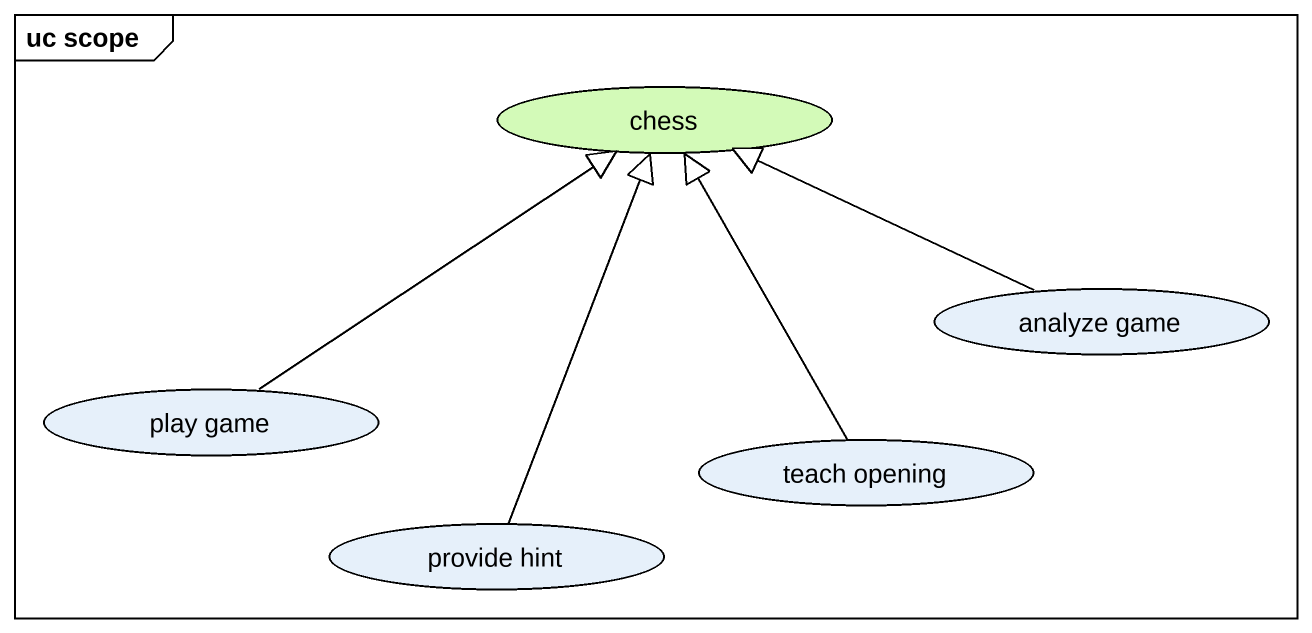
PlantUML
@startuml
mainframe uc scope
usecase chess #D3FAB8
usecase "analyze game" as analyze_game
usecase "play game" as play_game
usecase "teach opening" as teach_opening
usecase "provide hint" as provide_hint
analyze_game -left-|> chess
play_game -up-|> chess
teach_opening -up-|> chess
provide_hint -up-|> chess
@enduml
